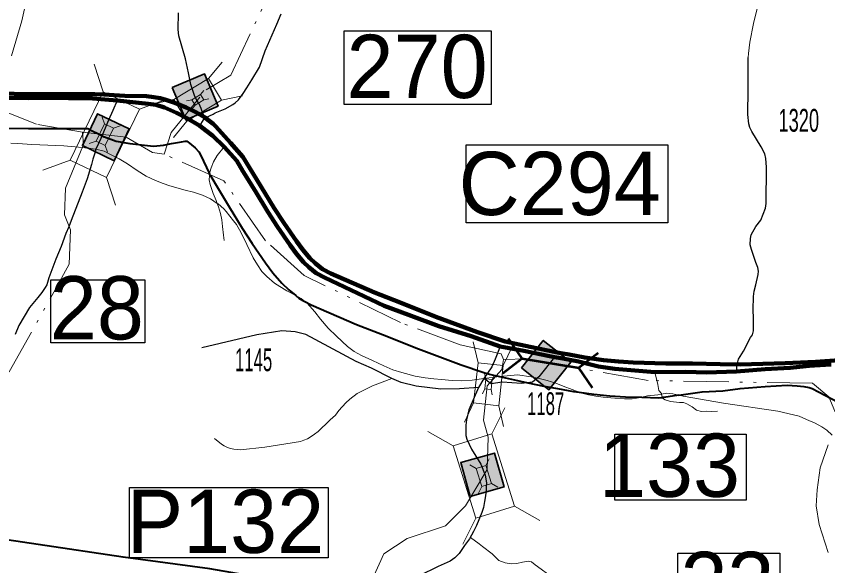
# Model space of a CAD drawing. Extents: x 293530 to 326535, y 221009 to 264119.
# Drawn here: x 317063 to 318667, y 244030 to 245115 of the extents above; entities that cross this region are included whole.
import ezdxf
from ezdxf.enums import TextEntityAlignment as Align

# ---------------------------------------------------------------- set-up
doc = ezdxf.new("R2010")
doc.units = 0
doc.header["$LTSCALE"] = 18
doc.linetypes.add('DASH_DOUBLE_DOT', pattern=[9.2, 5, -1.2, 0.3, -1.2, 0.3, -1.2])
doc.linetypes.add('LONG_DASHED', pattern=[7.5, 6, -1.5])
for name, color, linetype, lineweight in [('28', 7, 'Continuous', 120), ('3', 7, 'Continuous', 158), ('31', 7, 'Continuous', 35), ('32', 7, 'Continuous', 25), ('35', 7, 'Continuous', 13), ('44', 7, 'Continuous', 13), ('50', 7, 'Continuous', 13), ('53', 7, 'Continuous', 40), ('56', 7, 'Continuous', 40), ('59', 7, 'DASH_DOUBLE_DOT', 13), ('8', 7, 'Continuous', 25)]:
    doc.layers.add(name, color=color, linetype=linetype, lineweight=lineweight)

msp = doc.modelspace()

# ---------------------------------------------------------------- hatches: boundary and pattern name
at = {"layer": '31'}
for points in [[(317370.94, 244974.56), (317434.91, 245001.7), (317462.07, 244937.69), (317398.11, 244910.55)], [(317256.66, 244829.82), (317193.89, 244859.63), (317223.72, 244922.44), (317286.49, 244892.63)], [(318061.48, 244420.48), (318104.66, 244474.91), (318159.14, 244431.7), (318115.96, 244377.26)], [(317960.35, 244166.45), (317941.54, 244233.34), (318008.48, 244252.16), (318027.29, 244185.27)]]:
    msp.add_hatch(color=256, dxfattribs=at).paths.add_polyline_path(points)

# ---------------------------------------------------------------- linework, layer by layer
at = {"layer": '28'}
for points in [[(317046.38, 244954.08), (317087.28, 244953.27), (317124.7, 244953.72), (317166.21, 244953.3), (317205.83, 244953.31), (317262.21, 244949)], [(317262.21, 244949), (317323.96, 244942.1), (317339.83, 244940.03), (317356.39, 244935.19), (317379.85, 244924.15), (317401.24, 244913.1), (317426.08, 244898.6)], [(317426.08, 244898.6), (317437.81, 244889.63), (317451.61, 244879.27), (317474.03, 244857.54), (317498.79, 244829.84), (317511.18, 244809.18), (317535.02, 244770.29), (317560.6, 244728.57), (317579.52, 244699.38), (317604.51, 244662.87), (317616.97, 244645.82), (317631.05, 244629.53), (317641.66, 244619.72), (317656.03, 244607.82), (317672.16, 244599.1), (317790.04, 244543.05), (317838.34, 244525.1), (317898.37, 244503), (317962.07, 244482.89), (318019.8, 244462.96)], [(318019.8, 244462.96), (318066.24, 244454.01), (318117.24, 244443.39), (318127.14, 244441.7)], [(318127.14, 244441.7), (318143.77, 244438.86), (318174.16, 244433.05), (318214.03, 244422.92), (318246.46, 244418.78), (318325.46, 244411.87), (318386.87, 244412.56), (318427.58, 244411.18), (318486.92, 244413.25)], [(318486.92, 244413.25), (318543.49, 244418.08), (318592.48, 244420.85), (318630.48, 244424.78), (318674.07, 244427.47)]]:
    msp.add_lwpolyline(points, dxfattribs=at)
at = {"layer": '3'}
msp.add_line((317486.44, 244865.36), (317511.19, 244837.61), dxfattribs=at)
for points in [[(316881.94, 244985.36), (316904.94, 244975.86), (316918.94, 244971.11), (316929.69, 244968.86), (316944.19, 244966.61), (316959.94, 244965.86), (316990.44, 244963.61), (317026.44, 244963.86), (317058.94, 244961.86), (317099.69, 244961.11), (317137.19, 244961.61), (317178.69, 244961.11), (317218.19, 244961.11), (317236.44, 244960.36), (317277.94, 244957.86)], [(317277.94, 244957.86), (317320.69, 244957.11), (317334.69, 244955.36), (317347.19, 244953.11), (317358.69, 244950.36), (317376.44, 244944.11), (317398.69, 244934.86), (317417.94, 244925.61), (317435.19, 244915.61)], [(317435.19, 244915.61), (317444.69, 244908.36), (317452.44, 244902.61), (317457.19, 244898.11), (317463.69, 244891.11), (317486.44, 244865.36)], [(317511.19, 244837.61), (317523.69, 244817.11), (317547.44, 244778.11), (317572.94, 244736.36), (317591.94, 244707.36), (317616.94, 244670.61), (317629.44, 244653.61), (317643.44, 244637.36), (317654.19, 244627.61), (317668.44, 244615.61), (317684.69, 244606.86), (317770.94, 244569.61), (317821.69, 244549.86), (317892.19, 244521.61), (317974.44, 244490.86), (318029.44, 244472.86)], [(318029.44, 244472.86), (318078.69, 244461.86), (318129.69, 244451.36), (318139.69, 244449.61)], [(318139.69, 244449.61), (318156.19, 244446.61), (318186.69, 244440.86), (318223.94, 244435.86), (318253.44, 244433.11), (318282.69, 244431.11), (318347.19, 244429.36)], [(318347.19, 244429.36), (318399.94, 244429.11), (318454.19, 244427.61), (318493.94, 244427.11)], [(318493.94, 244427.11), (318538.94, 244428.61), (318583.19, 244429.86), (318642.94, 244432.61), (318689.94, 244435.61)]]:
    msp.add_lwpolyline(points, dxfattribs=at)
at = {"layer": '3', "lineweight": 13}
msp.add_lwpolyline([(318667.75, 244268.19), (318652.01, 244222.92), (318646.1, 244179.61), (318644.13, 244148.11), (318650.04, 244110.71), (318667.75, 244055.59)], dxfattribs=at)
at = {"layer": '31', "lineweight": 25}
for points in [[(317711.14, 245086.36), (318001.52, 245086.36), (318001.52, 244941.17), (317711.14, 244941.17)], [(317952.33, 244860.99), (318351.32, 244860.99), (318351.32, 244707), (317952.33, 244707)], [(317131.09, 244594.5), (317317.37, 244594.5), (317317.37, 244470.25), (317131.09, 244470.25)], [(318246.43, 244289.22), (318505.64, 244289.22), (318505.64, 244158.88), (318246.43, 244158.88)], [(317286.82, 244184.28), (317679.62, 244184.28), (317679.62, 244045.3), (317286.82, 244045.3)], [(318370.94, 244054.52), (318572.51, 244054.52), (318572.51, 243924.71), (318370.94, 243924.71)]]:
    msp.add_lwpolyline(points, close=True, dxfattribs=at)
at = {"layer": '31'}
for points in [[(317370.94, 244974.56), (317434.91, 245001.7), (317462.07, 244937.69), (317398.11, 244910.55)], [(317256.66, 244829.82), (317193.89, 244859.63), (317223.72, 244922.44), (317286.49, 244892.63)], [(318061.48, 244420.48), (318104.66, 244474.91), (318159.14, 244431.7), (318115.96, 244377.26)], [(317960.35, 244166.45), (317941.54, 244233.34), (318008.48, 244252.16), (318027.29, 244185.27)]]:
    msp.add_lwpolyline(points, close=True, dxfattribs=at)
at = {"layer": '32'}
for points in [[(317420.8, 244947.89), (317415.78, 244957), (317408.24, 244980.1), (317403.22, 245003.13), (317397.26, 245031.08), (317384.08, 245076.27), (317382.82, 245088.83), (317383.76, 245121.87)], [(317436.49, 244914.6), (317445.06, 244918.81), (317452.59, 244921.95), (317456.36, 244924.15), (317476.13, 244932.31), (317491.4, 244940.83), (317495.66, 244943.95), (317502.09, 244950.22), (317511.84, 244962.83), (317518.56, 244973.5), (317529.02, 244989.66), (317544.08, 245014.47), (317555.07, 245046.66), (317578.3, 245099.42), (317586.77, 245120.15)], [(318486.92, 244413.25), (318487.95, 244427.06), (318490.71, 244437.42), (318500.37, 244453.3), (318514.38, 244480.31), (318518.15, 244485.96), (318520.03, 244493.81), (318520.35, 244518.78), (318519.41, 244535.42), (318520.35, 244561.49), (318521.6, 244572.17), (318525.06, 244584.73), (318529.45, 244604.83), (318530.39, 244611.74), (318529.14, 244618.65), (318525.01, 244628.95), (318520.18, 244642.66), (318516.21, 244654.34), (318513.99, 244663.59), (318514.64, 244675.98), (318515.58, 244683.16), (318524.74, 244699.79), (318535.1, 244712.36), (318543.89, 244735.91), (318545.14, 244745.33), (318545.77, 244817.22), (318544.83, 244833.86), (318542.95, 244843.13), (318535.41, 244857.26), (318517.36, 244887.61), (318512.82, 244895.7), (318511.26, 244902.94), (318509.43, 244921.38), (318509.71, 244970.59), (318509.49, 245025.02), (318510.08, 245033.71)], [(317262.21, 244949), (317254.14, 244928.73), (317245.67, 244909.89), (317229.97, 244873.78), (317220.56, 244852.42)], [(317436.49, 244914.6), (317431.47, 244924.97), (317428.65, 244932.82), (317424.88, 244941.92), (317420.8, 244947.89)], [(317426.08, 244898.6), (317432.98, 244910.34), (317436.49, 244914.6)], [(317220.56, 244852.42), (317217.73, 244842.69), (317214.33, 244832.7), (317211.62, 244822.35), (317203.29, 244793.76), (317193.25, 244767.38), (317171.7, 244711.49), (317166.89, 244699.42), (317161.24, 244685.91), (317151.51, 244660.48), (317141.46, 244635.35), (317127.54, 244598.73), (317123.26, 244584.81), (317119.96, 244579.29), (317113.37, 244569.56), (317105.53, 244559.51), (317089.21, 244540.04), (317067.86, 244504.27), (317060.96, 244486.37)], [(317976.93, 244381.63), (317938.95, 244378.81), (317902.54, 244378.49), (317853.86, 244384.26), (317824.19, 244391.85), (317805.56, 244399.44), (317765.22, 244420.1), (317735.11, 244433.21), (317635.16, 244486.51), (317614.21, 244491.75), (317588.02, 244493.5), (317538.26, 244485.63), (317430.02, 244460.29)], [(318019.8, 244462.96), (318009.7, 244437.53), (318003.1, 244422.46), (317987.41, 244399.53), (317976.93, 244381.63)], [(318127.14, 244441.7), (318096.03, 244402.64), (318083.71, 244392.04), (318061.75, 244389.67), (318023.29, 244392.44), (318001.72, 244389.26), (317987.41, 244399.53)], [(317976.93, 244381.63), (317957.59, 244337.35), (317953.2, 244317.88), (317951.63, 244307.2), (317951.63, 244295.96), (317951.94, 244287.17), (317953.83, 244279.63), (317962.63, 244259.99), (317981.13, 244230.01), (317989.92, 244208.34)], [(317989.92, 244208.34), (317992.43, 244193.58), (317992.12, 244186.42), (317991.8, 244178.57), (317990.4, 244167.4), (317988.35, 244156.59), (317986.47, 244144.65), (317983.02, 244134.6), (317972.66, 244108.85), (317966.7, 244097.17), (317959.16, 244082.41), (317949.12, 244069.53), (317938.45, 244053.52), (317929.97, 244045.35), (317920.87, 244038.76), (317897.02, 244027.77), (317859.61, 244009.61), (317844.86, 243997.37), (317836.07, 243987.32), (317829.48, 243977.27), (317825.08, 243966.9), (317821.63, 243953.09), (317818.18, 243934.56), (317817.24, 243922.94)]]:
    msp.add_lwpolyline(points, dxfattribs=at)
at = {"layer": '35'}
msp.add_line((318338.52, 244368.69), (318340.08, 244361.88), dxfattribs=at)
for points in [[(317039.41, 245357.58), (317084.79, 245320.66), (317118.93, 245296.77), (317132.62, 245285.7), (317136, 245279.63), (317137.55, 245272.39), (317137.85, 245261.98), (317136.33, 245256.41), (317128.09, 245244.17), (317115.92, 245226.01), (317107.36, 245213.37), (317095.74, 245192.39), (317085.43, 245156.98), (317073.81, 245106), (317053.73, 245037.17)], [(318526.79, 245250.77), (318535.93, 245237.38), (318539.87, 245224.49), (318539.68, 245204.89), (318536.3, 245165.74), (318520.1, 245100.84), (318512.86, 245063.77), (318510.62, 245041.8), (318510.08, 245033.71)], [(317474.03, 244857.54), (317459.98, 244840.21), (317453.02, 244827.55), (317448.49, 244816.03), (317445.41, 244806.89), (317445.08, 244803.25)], [(317445.08, 244803.25), (317444.77, 244799.7), (317444.52, 244792.1), (317446.33, 244782.86), (317452.38, 244765.14), (317458.2, 244751.01), (317460.32, 244745.57)], [(317460.32, 244745.57), (317463.05, 244738.51), (317466.7, 244725.64), (317469.15, 244712.78), (317470.98, 244699.54), (317472.85, 244682.7), (317473.73, 244671.87)], [(318325.46, 244411.87), (318330.98, 244387.71), (318333.05, 244375.97), (318338.18, 244370.17), (318338.52, 244368.69)], [(317805.56, 244399.44), (317767.23, 244384.72), (317736.83, 244370.12), (317722.2, 244358.81), (317714.55, 244351.36), (317700.84, 244336.43), (317693.86, 244327.36), (317683.46, 244317.56), (317676.12, 244310.51), (317665.82, 244300.71), (317659.7, 244294.83), (317652.7, 244289.77), (317645.7, 244285.1), (317638.41, 244280.45), (317631.34, 244277.39), (317624.59, 244275.12), (317554.24, 244264.11), (317506.42, 244258.66), (317492.94, 244260.13), (317486.27, 244261.46), (317480.8, 244263.17), (317474.06, 244266.51), (317468.92, 244269.81), (317455.14, 244280.89)], [(318340.08, 244361.88), (318340.29, 244360.92), (318345.83, 244357.61), (318356.47, 244354.2), (318374.14, 244352.24), (318382.04, 244352.09), (318388.78, 244349.15), (318398.87, 244343.35), (318407.95, 244337.17), (318417.4, 244334.58), (318426.51, 244334.79), (318436.91, 244334.59), (318449.43, 244335.14)], [(318237.85, 243949.19), (318199.83, 243958.75), (318176.93, 243969.21), (318163.28, 243977.09), (318143.42, 243989.89), (318113.29, 244013.7), (318100.76, 244022.75), (318088.83, 244031.39), (318081.54, 244037.14), (318074.76, 244038.47), (318063.82, 244036.69), (318052.27, 244034.12), (318041.94, 244033.12), (318029.68, 244035.37), (318016.96, 244039.62), (318003.53, 244053.1), (317984.91, 244067.47), (317977.91, 244072.81), (317961.16, 244085.55)]]:
    msp.add_lwpolyline(points, dxfattribs=at)
at = {"layer": '44'}
for points in [[(317052.49, 244864.33), (317065.89, 244863.66), (317093.96, 244861.9), (317157.34, 244859.44), (317179.31, 244857.4), (317205.17, 244854.89), (317220.56, 244852.42)], [(317220.56, 244852.42), (317236.96, 244848.65), (317249.44, 244842.4), (317266.17, 244833.66), (317282.98, 244823.73), (317301.82, 244810.15), (317319.8, 244798.98), (317338.44, 244790.61), (317353.34, 244785.11), (317366.74, 244780.04), (317396.88, 244771.44), (317413.42, 244767.91), (317431.4, 244761.55), (317446.87, 244754.44), (317460.32, 244745.57), (317461.88, 244744.54), (317473.18, 244734.71), (317478.28, 244729.41), (317492.62, 244711.11), (317498.18, 244703.8), (317507.85, 244687.2), (317518.5, 244664.18), (317531.08, 244637.92), (317539.61, 244624.15), (317548.75, 244611.16), (317558.16, 244600.97), (317573.4, 244587.86), (317598.11, 244572.96), (317615.72, 244563.31), (317626.12, 244557.6), (317633.32, 244551.89), (317638.04, 244548.16), (317653.3, 244531.05), (317664.22, 244516.83), (317679.47, 244498.91), (317695.97, 244483.38), (317717.57, 244462.94), (317730.67, 244452.68), (317745.63, 244445.18), (317767.23, 244434.74), (317789.53, 244424.3), (317807.49, 244416.74), (317825.48, 244411.18), (317851.76, 244404.25), (317871.49, 244400.66), (317888.57, 244399.12), (317903.85, 244397.61), (317924.52, 244395.6), (317944.11, 244395.21), (317964.15, 244396.41), (317987.41, 244399.53)], [(317987.41, 244399.53), (318018.15, 244403.25), (318019.61, 244403.71), (318053.8, 244407.04), (318080.62, 244402.9), (318093.12, 244400.13)], [(318093.12, 244400.13), (318096.46, 244399.38), (318112.59, 244395.46), (318129.69, 244390.32), (318143.97, 244384.03), (318162.05, 244377.67), (318175.85, 244372.25), (318178.14, 244371.35), (318193.96, 244367.43), (318208.62, 244364.74), (318223.28, 244362.45), (318246.15, 244360.39), (318265.04, 244359.62), (318280.54, 244359.31), (318297.59, 244361.77), (318299.91, 244362.34), (318311.07, 244365.1), (318330.92, 244367.51), (318338.52, 244368.69), (318349.19, 244370.35), (318360.66, 244368.92), (318372.86, 244366.32), (318381.38, 244364.51), (318461.05, 244350.91), (318568.27, 244334.78), (318610.69, 244325.13), (318624.96, 244318.44), (318642.03, 244311.3), (318655.2, 244304.24), (318665.16, 244297.23), (318675.97, 244287.42)]]:
    msp.add_lwpolyline(points, dxfattribs=at)
at = {"layer": '50'}
for p, q in [((317217.13, 245020.83), (317234.72, 244966.2)), ((317443.2, 244992.09), (317469.99, 245024.4)), ((317510.09, 244957.87), (317469.01, 244949.27)), ((317360.49, 244951.49), (317306.74, 244931.37)), ((317374.68, 244950.79), (317333.6, 244942.18)), ((317373.7, 244875.66), (317400.5, 244907.97)), ((317169.41, 244831.17), (317115.66, 244811.05)), ((317241.43, 244796.33), (317259.02, 244741.71)), ((317975.89, 244430.74), (317966.47, 244471.65)), ((318043.68, 244463.15), (318025.59, 244425.27)), ((317967.13, 244351.22), (317949.04, 244313.35)), ((318026.25, 244304.85), (318016.83, 244345.75)), ((318003.13, 244290.37), (318028.66, 244341.77)), ((317926.72, 244266.66), (317876.57, 244294.57)), ((318097.74, 244119.21), (318047.59, 244147.11)), ((317945.64, 244072.01), (317971.18, 244123.4))]:
    msp.add_line(p, q, dxfattribs=at)
at = {"layer": '50', "linetype": 'LONG_DASHED'}
for p, q in [((317427.18, 244960.54), (317433.88, 244968.62)), ((317410.06, 244950.22), (317399.79, 244948.07)), ((317409.81, 244931.44), (317416.51, 244939.51)), ((317443.91, 244951.99), (317433.64, 244949.84)), ((317232.84, 244916.16), (317237.24, 244902.5)), ((317268.68, 244898.82), (317255.24, 244893.79)), ((317220.91, 244868.74), (317207.47, 244863.71)), ((317238.91, 244860.03), (317243.31, 244846.38)), ((317991.24, 244398.87), (317988.89, 244409.1)), ((318008.19, 244406.97), (318003.67, 244397.51)), ((317989.05, 244378.99), (317984.53, 244369.53)), ((318003.83, 244367.4), (318001.48, 244377.62)), ((317991.15, 244227.76), (317997.53, 244240.61)), ((317972.05, 244221.83), (317959.51, 244228.81)), ((317976.78, 244173.17), (317983.16, 244186.02)), ((318014.8, 244184.97), (318002.26, 244191.94))]:
    msp.add_line(p, q, dxfattribs=at)
at = {"layer": '50', "lineweight": 53}
for p, q in [((318213.02, 244449.66), (318174.99, 244420.67)), ((318024.53, 244409.97), (318062.56, 244438.96)), ((318201.87, 244381.12), (318174.99, 244420.67))]:
    msp.add_line(p, q, dxfattribs=at)
at = {"layer": '50'}
for points in [[(317374.68, 244950.79), (317400.5, 244907.97), (317469.01, 244949.27), (317443.2, 244992.09)], [(317241.43, 244796.33), (317306.74, 244931.37), (317234.72, 244966.2), (317169.41, 244831.17)], [(317967.13, 244351.22), (318016.83, 244345.75), (318025.59, 244425.27), (317975.89, 244430.74)], [(317926.72, 244266.66), (317971.18, 244123.4), (318047.59, 244147.11), (318003.13, 244290.37)]]:
    msp.add_lwpolyline(points, close=True, dxfattribs=at)
at = {"layer": '50', "linetype": 'LONG_DASHED'}
for points in [[(317410.06, 244950.22), (317416.51, 244939.51), (317433.64, 244949.84), (317427.18, 244960.54)], [(317238.91, 244860.03), (317255.24, 244893.79), (317237.24, 244902.5), (317220.91, 244868.74)], [(317989.05, 244378.99), (318001.48, 244377.62), (318003.67, 244397.51), (317991.24, 244398.87)], [(317972.05, 244221.83), (317983.16, 244186.02), (318002.26, 244191.94), (317991.15, 244227.76)]]:
    msp.add_lwpolyline(points, close=True, dxfattribs=at)
at = {"layer": '50', "lineweight": 53}
msp.add_lwpolyline([(318035.68, 244478.51), (318062.56, 244438.96), (318174.99, 244420.67)], dxfattribs=at)
at = {"layer": '53'}
for points in [[(316949, 244897.79), (316975.98, 244895.84), (317012.46, 244895.92), (317044.07, 244894.12), (317087.05, 244893.26), (317124.76, 244893.72), (317165.91, 244893.3), (317204.29, 244893.31)], [(317204.29, 244893.32), (317207.26, 244891.27), (317222.89, 244883.95), (317236.56, 244877.24)], [(317236.56, 244877.24), (317237.22, 244876.91), (317260.31, 244868.55), (317287.7, 244863.65), (317334.58, 244858.83), (317353.94, 244860.74), (317369.89, 244864.08), (317389.8, 244867.41), (317396.91, 244868.54), (317400.72, 244868.64), (317402.4, 244867.32), (317416.37, 244854.99), (317424.22, 244847.09), (317428.09, 244840.2), (317444.21, 244804.9), (317445.08, 244803.25)], [(317445.08, 244803.25), (317447.34, 244798.97), (317459.88, 244778.07), (317483.86, 244738.94), (317509.84, 244696.56), (317529.59, 244666.11), (317555.52, 244628.22), (317569.98, 244608.43), (317587.85, 244587.76), (317602.13, 244574.55), (317615.72, 244563.31)], [(317615.72, 244563.31), (317622.31, 244557.85), (317633.32, 244551.89)], [(317633.32, 244551.89), (317645.93, 244545.07), (317735.64, 244506.27), (317787.23, 244486.15), (317858.07, 244457.79), (317942.23, 244426.25), (317987.18, 244411.59)], [(317987.18, 244411.59), (317998.33, 244407.95), (318003.89, 244406.43), (318018.15, 244403.25)], [(318018.15, 244403.25), (318053.6, 244395.35), (318074.2, 244391.06)], [(318074.2, 244391.06), (318106.08, 244384.43), (318133.09, 244379.81), (318164.42, 244373.83), (318175.85, 244372.25)], [(318372.86, 244366.32), (318418.9, 244372.96), (318459.46, 244375.33), (318493.92, 244379.94), (318543.42, 244383.93), (318586.73, 244386.37), (318606.64, 244385.34), (318619.66, 244383.86), (318630.67, 244381.76), (318636.23, 244379.56), (318648.92, 244372.91), (318699.98, 244346.18), (318700.08, 244346.12), (318700.18, 244346.07), (318717.72, 244336.8), (318750.78, 244323.56), (318763.1, 244319.5), (318772.4, 244263.93), (318779.5, 244243.29), (318791.29, 244221.44), (318798.99, 244209.59)], [(318175.85, 244372.25), (318204.65, 244368.27), (318236.09, 244365.52), (318267.19, 244363.2), (318299.91, 244362.34)], [(318299.91, 244362.34), (318333.23, 244361.47), (318340.08, 244361.88)], [(318372.86, 244366.32), (318343.36, 244362.07), (318340.08, 244361.88)]]:
    msp.add_lwpolyline(points, dxfattribs=at)
at = {"layer": '56'}
msp.add_lwpolyline([(317819.4, 243963.6), (317747.46, 243974.56), (317585.28, 243998.99), (317445.71, 244023.38), (317274.4, 244046.39), (317106.13, 244071.75), (316933.07, 244097.2), (316817.66, 244114.17)], dxfattribs=at)
at = {"layer": '59'}
for points in [[(317355.44, 244842.7), (317369.47, 244885.44), (317438.28, 244970.09), (317487.5, 244999.14), (317553.03, 245138.89), (317582.25, 245178.33), (317698.28, 245231.05), (317789.81, 245390.27), (317837.72, 245536.39), (317856.69, 245653.05), (317861.28, 245795.02), (317829.03, 245978.73), (317824.22, 246065.88), (317775.22, 246201.89)], [(317194.09, 244885.92), (317103.09, 244901.75), (317035.38, 244929.09), (316911.72, 244956.56), (316740.97, 245022.98), (316644.94, 245040.91), (316489.88, 245040.98)], [(316304.53, 243382.03), (316341.47, 243424.31), (316436.56, 243456.42), (316467.66, 243475.83), (316541.97, 243494.34), (316585.91, 243517.5), (316601.94, 243540.19), (316643.97, 243742.42), (316646.25, 243813.41), (316699.62, 243971.41), (316768.38, 244056.08), (316788.53, 244128.69), (316782.81, 244187.83), (316864.28, 244271.25), (316915.91, 244374.25), (316957.25, 244395.44), (317010.62, 244396.38), (317049.28, 244412.61), (317167.94, 244625.36), (317170.16, 244693.33), (317158.41, 244722.56), (317160.09, 244775.56), (317195.81, 244860.88), (317194.09, 244885.92)], [(317355.44, 244842.7), (317332.59, 244846.16), (317280.25, 244876.22), (317194.09, 244885.92)], [(318026.19, 244437.2), (318021.41, 244448.31), (317940.62, 244465.92), (317822.59, 244510.28), (317632.38, 244603.11), (317555.78, 244671.64), (317473.19, 244790.34), (317355.44, 244842.7)], [(317526.77, 243327.3), (317527.03, 243378.7), (317542.91, 243398.41), (317617.66, 243430.92), (317737.66, 243526.58), (317779.78, 243570.77), (317812.16, 243631.14), (317813, 243735.17), (317805.84, 243750.31), (317812.88, 243811.2), (317854.59, 243843.38), (317852.7, 243870.46), (317789.93, 243955.54), (317767.66, 244005.17), (317789.93, 244052.78), (317835.49, 244083.16), (317911.38, 244108.34), (317950.78, 244147.59), (317993.75, 244219.77), (317995.81, 244283.75), (317986.72, 244316.94), (317993.97, 244384.83), (318022.97, 244417.25), (318026.19, 244437.2)], [(319367.84, 244107.41), (319280.86, 244115.49), (319248.84, 244125.95), (319224, 244140.99), (319207.01, 244155.38), (319174.98, 244162.57), (319148.19, 244157.34), (319107.67, 244120.07), (319082.44, 244086.06), (319040.35, 244039.64), (319024.88, 244034.19), (318982.31, 244054.03), (318897.24, 244117.32), (318854.24, 244175.1), (318825.38, 244219.91), (318780.91, 244273.12), (318708.19, 244303.58), (318681.25, 244335.14), (318669.41, 244363.38), (318637.25, 244390.03), (318312.03, 244395.5), (318071.94, 244438.3), (318026.19, 244437.2)]]:
    msp.add_lwpolyline(points, dxfattribs=at)

# ---------------------------------------------------------------- texts
at = {"layer": '31'}
for s, p in [('270', (317715.93, 244953.69)), ('C294', (317937.54, 244722.46)), ('28', (317129.36, 244476.67)), ('133', (318214.81, 244165.68)), ('P132', (317281.34, 244054.88)), ('23', (318375.89, 243931.99))]:
    msp.add_text(s, height=125, dxfattribs=at).set_placement(p)
at = {"layer": '8'}
for s, width, p in [('1320', 0.6, (318609.87, 244887.15)), ('1145', 0.55, (317532.19, 244413.95)), ('1187', 0.55, (318109.41, 244327.35))]:
    msp.add_text(s, height=45, dxfattribs=dict(at, width=width)).set_placement(p, align=Align.CENTER)

doc.saveas('drawing.dxf')
